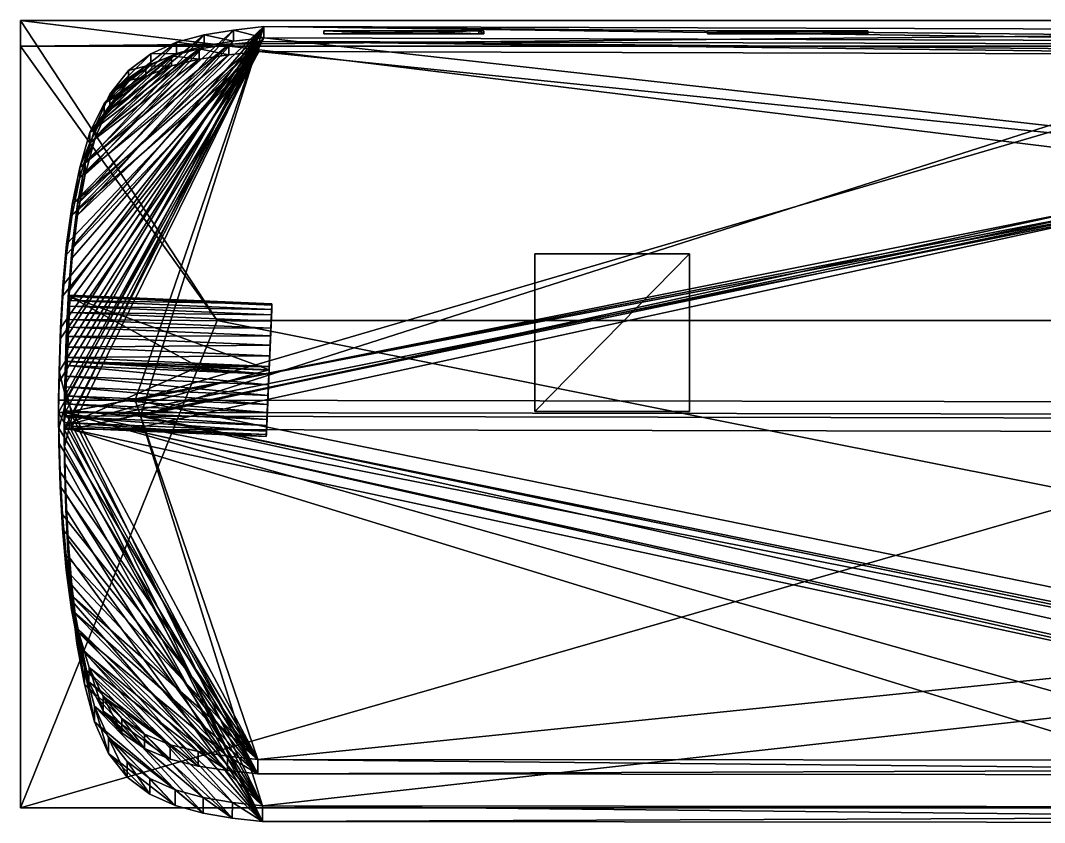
# Model space of a CAD drawing. Header units: inches. Extents: x -311 to 194, y -117 to 36.
# Drawn here: x -311 to -115.1, y -117.2 to 36.3 of the extents above; entities that cross this region are included whole.
import ezdxf

# ---------------------------------------------------------------- set-up
doc = ezdxf.new("R2010")
doc.units = ezdxf.units.IN
doc.header["$MEASUREMENT"] = 0
doc.layers.get('0').update_dxf_attribs({"true_color": 0xe4b899})

msp = doc.modelspace()

# ---------------------------------------------------------------- meshes
at = {"color": 201, "true_color": 0xd59ae5}
mesh = msp.add_polyface(dxfattribs=at)
corners = [(-303.59, -32.85, 231.72), (-303.59, -30.89, 57.73), (-303.72, -36.32, 57.67), (-303.73, -37.12, 116.53), (-303.73, -38.68, 231.65), (-303.31, -24.53, 231.81), (-303.31, -22.57, 57.82), (-302.86, -16.37, 231.91), (-302.86, -14.41, 57.92), (-302.15, -8.47, 231.99), (-302.15, -6.51, 58.01), (-301.11, -0.9, 232.08), (-301.11, 1.06, 58.09), (-299.65, 6.24, 232.16), (-299.65, 8.2, 58.17), (-297.68, 12.89, 232.23), (-297.68, 14.85, 58.25), (-294.95, 18.46, 232.3), (-294.95, 20.42, 58.31), (-291.35, 22.61, 232.34), (-291.35, 24.57, 58.36), (-287.03, 25.58, 232.38), (-287.03, 27.54, 58.39), (-302.2, -36.32, 57.67), (-282.12, 29.56, 58.41), (-276.78, 30.87, 58.43), (-271.15, 31.71, 58.44), (-265.37, 32.31, 58.44), (-282.12, 27.6, 232.4), (-276.78, 28.92, 232.42), (-310.97, 31.36, 218.57), (-310.97, -114.38, 228.45), (-273.36, -21.13, 287.74), (-310.97, 36.3, 228.45)]
mesh.append_faces([[corners[k] for k in face] for face in [(23, 1, 27, 23)]], dxfattribs={"vtx0": -1, "vtx1": -1, "vtx2": -1, "vtx3": -1, "color": 201})
mesh.append_faces([[corners[k] for k in face] for face in [(0, 2, 3, 0), (18, 22, 24, 18), (16, 24, 25, 16), (28, 17, 15, 28), (29, 15, 13, 29), (30, 31, 32, 30)]], dxfattribs={"vtx0": -1, "vtx2": -1, "vtx3": -1, "color": 201})
mesh.append_faces([[corners[k] for k in face] for face in [(0, 3, 4, 0), (30, 32, 33, 30)]], dxfattribs={"vtx0": -1, "vtx3": -1, "color": 201})
mesh.append_faces([[corners[k] for k in face] for face in [(16, 18, 24, 16), (14, 16, 25, 14), (12, 14, 26, 12), (10, 12, 27, 10), (8, 10, 27, 8), (6, 8, 27, 6), (1, 6, 27, 1)]], dxfattribs={"vtx1": -1, "vtx2": -1, "vtx3": -1, "color": 201})
mesh.append_faces([[corners[k] for k in face] for face in [(0, 1, 2, 0), (1, 0, 5, 1), (5, 6, 1, 5), (6, 5, 7, 6), (7, 8, 6, 7), (8, 7, 9, 8), (9, 10, 8, 9), (10, 9, 11, 10), (11, 12, 10, 11), (12, 11, 13, 12), (13, 14, 12, 13), (14, 13, 15, 14), (15, 16, 14, 15), (16, 15, 17, 16), (17, 18, 16, 17), (18, 17, 19, 18), (19, 20, 18, 19), (20, 19, 21, 20), (21, 22, 20, 21), (23, 2, 1, 23), (18, 20, 22, 18), (21, 19, 17, 21)]], dxfattribs={"vtx2": -1, "vtx3": -1, "color": 201})
mesh = msp.add_polyface(dxfattribs=at)
corners = [(-72.41, -0.84, 71.93), (-72.41, -0.44, 71.93), (-68.36, -0.44, 71.93), (-72.41, -0.84, 98.28), (-68.36, -0.84, 98.28), (-68.36, -0.44, 98.28), (-72.41, -0.44, 98.28), (-68.36, -0.84, 71.93), (-271.15, 29.75, 232.42), (-271.15, 31.71, 58.44), (-276.78, 30.87, 58.43), (-265.37, 30.35, 232.43), (-265.37, 32.31, 58.44), (-56.92, 29.77, 232.42), (-56.92, 30.43, 173.79), (-56.92, 31.73, 58.44), (-289.06, -36.34, 57.67), (-56.92, 10.2, 58.19), (-56.92, -36.76, 57.66), (-265.61, -107.84, 230.56), (-271.39, -107.22, 230.57), (-271.39, -104.46, 56.59), (-265.61, -105.08, 56.58), (-56.92, -86.51, 230.9), (-56.92, -39.12, 231.65), (-291.05, -38.7, 231.65), (-302.41, -38.68, 231.65), (-56.92, -108.01, 230.55), (-56.92, -87.2, 230.89), (-56.92, 8.24, 232.18), (-56.92, 8.93, 232.19), (-56.92, -107.08, 172.06), (-56.92, -105.24, 56.58), (-56.92, -83.74, 56.92), (-310.97, -114.38, 216.72), (-310.97, 31.36, 218.57), (194.03, 31.36, 218.57), (-310.97, -114.38, 228.45), (194.03, -114.38, 216.72), (-273.36, -21.13, 287.74), (194.03, -114.38, 228.45), (-310.97, 36.3, 228.45), (156.41, -21.13, 287.74), (194.03, 36.3, 228.45)]
mesh.append_faces([[corners[k] for k in face] for face in [(11, 26, 30, 11), (22, 16, 33, 22)]], dxfattribs={"vtx0": -1, "vtx1": -1, "vtx2": -1, "vtx3": -1, "color": 201})
mesh.append_faces([[corners[k] for k in face] for face in [(23, 25, 28, 23)]], dxfattribs={"vtx0": -1, "vtx1": -1, "vtx3": -1, "color": 201})
mesh.append_faces([[corners[k] for k in face] for face in [(12, 13, 14, 12), (16, 12, 15, 16), (16, 15, 17, 16), (26, 19, 27, 26), (26, 27, 28, 26), (26, 29, 30, 26), (31, 19, 22, 31)]], dxfattribs={"vtx0": -1, "vtx2": -1, "vtx3": -1, "color": 201})
mesh.append_faces([[corners[k] for k in face] for face in [(16, 17, 18, 16), (31, 22, 32, 31), (22, 33, 32, 22)]], dxfattribs={"vtx0": -1, "vtx3": -1, "color": 201})
mesh.append_faces([[corners[k] for k in face] for face in [(25, 26, 28, 25), (26, 25, 29, 26)]], dxfattribs={"vtx1": -1, "vtx2": -1, "vtx3": -1, "color": 201})
mesh.append_faces([[corners[k] for k in face] for face in [(15, 12, 14, 15), (13, 11, 30, 13)]], dxfattribs={"vtx1": -1, "vtx3": -1, "color": 201})
mesh.append_faces([[corners[k] for k in face] for face in [(0, 1, 2, 0), (3, 4, 5, 3), (5, 6, 3, 5), (0, 7, 4, 0), (1, 0, 3, 1), (3, 6, 1, 3), (8, 9, 10, 8), (9, 8, 11, 9), (11, 12, 9, 11), (12, 11, 13, 12), (19, 20, 21, 19), (21, 22, 19, 21), (23, 24, 25, 23), (25, 24, 29, 25), (31, 27, 19, 31), (16, 18, 33, 16), (34, 35, 36, 34), (37, 34, 38, 37), (39, 37, 40, 39), (41, 39, 42, 41), (35, 41, 43, 35)]], dxfattribs={"vtx2": -1, "vtx3": -1, "color": 201})
mesh = msp.add_polyface(dxfattribs=at)
corners = [(-68.36, -0.44, 71.93), (-68.36, -0.84, 71.93), (-72.41, -0.84, 71.93), (-68.36, -0.84, 98.28), (-72.41, -0.84, 98.28), (-68.36, -0.44, 98.28), (-72.41, -0.44, 71.93), (-72.41, -0.44, 98.28), (151.53, 30.35, 232.43), (157.31, 29.75, 232.42), (157.31, 31.71, 58.44), (151.53, 32.31, 58.44), (-56.92, 31.73, 58.44), (-56.92, 30.43, 173.79), (-56.92, 29.77, 232.42), (175.22, -36.34, 57.67), (-56.92, 10.2, 58.19), (-56.92, -36.76, 57.66), (157.55, -107.22, 230.57), (157.55, -104.46, 56.59), (163.18, -103.6, 56.6), (151.77, -107.84, 230.56), (151.77, -105.08, 56.58), (-56.92, -108.01, 230.55), (188.57, -38.68, 231.65), (-56.92, -87.2, 230.89), (177.21, -38.7, 231.65), (-56.92, -86.51, 230.9), (-56.92, -39.12, 231.65), (-56.92, 8.93, 232.19), (-56.92, 8.24, 232.18), (-56.92, -107.08, 172.06), (-56.92, -105.24, 56.58), (-56.92, -83.74, 56.92), (194.03, 31.36, 218.57), (194.03, -114.38, 216.72), (-310.97, -114.38, 216.72), (194.03, -114.38, 228.45), (-310.97, -114.38, 228.45), (156.41, -21.13, 287.74), (-273.36, -21.13, 287.74), (194.03, 36.3, 228.45), (-310.97, 36.3, 228.45), (-310.97, 31.36, 218.57)]
mesh.append_faces([[corners[k] for k in face] for face in [(8, 29, 24, 8), (33, 15, 22, 33)]], dxfattribs={"vtx0": -1, "vtx1": -1, "vtx2": -1, "vtx3": -1, "color": 201})
mesh.append_faces([[corners[k] for k in face] for face in [(11, 13, 14, 11), (25, 24, 26, 25), (30, 26, 24, 30), (31, 22, 21, 31)]], dxfattribs={"vtx0": -1, "vtx2": -1, "vtx3": -1, "color": 201})
mesh.append_faces([[corners[k] for k in face] for face in [(11, 14, 8, 11), (16, 15, 17, 16), (33, 22, 32, 33)]], dxfattribs={"vtx0": -1, "vtx3": -1, "color": 201})
mesh.append_faces([[corners[k] for k in face] for face in [(12, 11, 15, 12), (16, 12, 15, 16), (23, 21, 24, 23), (25, 23, 24, 25), (27, 25, 26, 27), (29, 30, 24, 29)]], dxfattribs={"vtx1": -1, "vtx2": -1, "vtx3": -1, "color": 201})
mesh.append_faces([[corners[k] for k in face] for face in [(28, 27, 26, 28), (23, 31, 21, 23)]], dxfattribs={"vtx1": -1, "vtx3": -1, "color": 201})
mesh.append_faces([[corners[k] for k in face] for face in [(0, 1, 2, 0), (3, 4, 2, 3), (1, 0, 5, 1), (5, 3, 1, 5), (0, 6, 7, 0), (7, 5, 0, 7), (8, 9, 10, 8), (10, 11, 8, 10), (11, 12, 13, 11), (18, 19, 20, 18), (19, 18, 21, 19), (21, 22, 19, 21), (8, 14, 29, 8), (30, 28, 26, 30), (31, 32, 22, 31), (33, 17, 15, 33), (34, 35, 36, 34), (35, 37, 38, 35), (37, 39, 40, 37), (39, 41, 42, 39), (41, 34, 43, 41)]], dxfattribs={"vtx2": -1, "vtx3": -1, "color": 201})
at = {"color": 234, "true_color": 0xb11b58}
mesh = msp.add_polyface(dxfattribs=at)
corners = [(-301.52, -16.27, 264.29), (-301.56, -17.3, 266.4), (-262.87, -17.93, 264.29), (-301.53, -16.52, 234.97), (-262.88, -18.19, 234.97), (-301.78, -15.59, 53.38), (-301.78, -17.71, 60.2), (-301.08, -9.14, 60.2), (-301.08, -7.01, 53.38), (-300.04, -0.92, 60.2), (-300.04, 1.2, 53.38), (-298.58, 6.83, 60.21), (-298.58, 8.96, 53.39), (-296.63, 14.04, 60.21), (-296.63, 16.17, 53.39), (-293.91, 20.09, 60.21), (-293.91, 22.22, 53.39), (-290.33, 24.6, 60.21), (-290.33, 26.72, 53.39), (-286.02, 27.82, 60.21), (-286.02, 29.95, 53.39), (-281.14, 30.01, 60.21), (-281.14, 32.14, 53.39), (-275.82, 31.44, 60.22), (-275.82, 33.56, 53.4), (-270.21, 32.35, 60.22), (-270.21, 34.47, 53.4), (-264.46, 33, 60.22), (-264.46, 35.12, 53.4), (-302.23, -24.44, 53.37), (-302.51, -33.47, 53.37), (-302.23, -26.57, 60.19), (-302.51, -35.6, 60.19), (-302.65, -41.92, 60.19), (-301.34, -41.93, 60.19)]
mesh.append_faces([[corners[k] for k in face] for face in [(16, 20, 22, 16), (14, 22, 24, 14), (12, 24, 26, 12), (10, 26, 28, 10), (21, 15, 13, 21), (23, 13, 11, 23), (25, 11, 9, 25), (27, 9, 7, 27), (27, 7, 6, 27), (27, 6, 31, 27), (27, 31, 32, 27), (27, 32, 33, 27), (27, 33, 34, 27)]], dxfattribs={"vtx0": -1, "vtx2": -1, "vtx3": -1, "color": 234})
mesh.append_faces([[corners[k] for k in face] for face in [(4, 0, 2, 4)]], dxfattribs={"vtx0": -1, "vtx3": -1, "color": 234})
mesh.append_faces([[corners[k] for k in face] for face in [(14, 16, 22, 14), (12, 14, 24, 12), (10, 12, 26, 10), (8, 10, 28, 8), (5, 8, 28, 5), (29, 5, 28, 29), (30, 29, 28, 30), (21, 19, 15, 21), (23, 21, 13, 23), (25, 23, 11, 25), (27, 25, 9, 27)]], dxfattribs={"vtx1": -1, "vtx2": -1, "vtx3": -1, "color": 234})
mesh.append_faces([[corners[k] for k in face] for face in [(0, 1, 2, 0), (3, 0, 4, 3)]], dxfattribs={"vtx1": -1, "vtx3": -1, "color": 234})
mesh.append_faces([[corners[k] for k in face] for face in [(5, 6, 7, 5), (7, 8, 5, 7), (8, 7, 9, 8), (9, 10, 8, 9), (10, 9, 11, 10), (11, 12, 10, 11), (12, 11, 13, 12), (13, 14, 12, 13), (14, 13, 15, 14), (15, 16, 14, 15), (16, 15, 17, 16), (17, 18, 16, 17), (18, 17, 19, 18), (19, 20, 18, 19), (20, 19, 21, 20), (21, 22, 20, 21), (22, 21, 23, 22), (23, 24, 22, 23), (24, 23, 25, 24), (25, 26, 24, 25), (26, 25, 27, 26), (27, 28, 26, 27), (16, 18, 20, 16), (19, 17, 15, 19)]], dxfattribs={"vtx2": -1, "vtx3": -1, "color": 234})
mesh = msp.add_polyface(dxfattribs=at)
corners = [(-280.86, -29.89, 275.18), (-263.45, -31.4, 275.12), (-263.42, -30.64, 275.18), (-302.1, -29.73, 275.12), (-263.54, -33.42, 274.87), (-302.07, -28.97, 275.18), (-302.07, -28.97, 274.7), (-263.39, -29.88, 275.13), (-301.95, -26.19, 274.88), (-302.04, -28.21, 275.13), (-263.3, -27.86, 274.88), (-301.86, -24.15, 274.33), (-263.21, -25.82, 274.33), (-301.78, -22.4, 273.34), (-263.14, -24.07, 273.34), (-301.72, -20.89, 271.97), (-263.07, -22.56, 271.97), (-301.66, -19.56, 270.31), (-263.01, -21.23, 270.31), (-301.61, -18.39, 268.43), (-262.96, -20.05, 268.43), (-301.56, -17.3, 266.4), (-262.92, -18.97, 266.4), (-262.87, -17.93, 264.29), (-302.06, -28.9, 233.97), (-301.53, -16.52, 234.97), (-276.95, -29.98, 233.97), (-302.07, -28.95, 261.29), (-302.07, -28.97, 272.24), (-302.07, -28.97, 271.86), (-302.07, -28.97, 272.68), (-302.07, -28.97, 273.53), (-302.07, -28.97, 273.12), (-302.07, -28.97, 274.04), (-263.42, -30.56, 233.97), (-262.88, -18.19, 234.97), (-302.07, -28.96, 271.32), (-301.52, -16.27, 264.29), (-302.23, -26.57, 60.19), (-302.23, -24.44, 53.37), (-302.51, -33.47, 53.37), (-301.78, -17.71, 60.2), (-301.78, -15.59, 53.38), (-301.12, -39.37, 53.37), (-264.46, 35.12, 53.4), (-288.04, -39.39, 53.37)]
mesh.append_faces([[corners[k] for k in face] for face in [(9, 19, 6, 9), (43, 40, 44, 43)]], dxfattribs={"vtx0": -1, "vtx1": -1, "vtx2": -1, "vtx3": -1, "color": 234})
mesh.append_faces([[corners[k] for k in face] for face in [(28, 21, 29, 28), (30, 21, 28, 30), (31, 19, 32, 31), (33, 19, 31, 33), (6, 19, 33, 6), (8, 17, 9, 8), (26, 25, 34, 26), (36, 37, 27, 36), (29, 21, 36, 29), (32, 19, 30, 32)]], dxfattribs={"vtx0": -1, "vtx1": -1, "vtx3": -1, "color": 234})
mesh.append_faces([[corners[k] for k in face] for face in [(9, 17, 19, 9), (8, 15, 17, 8), (8, 13, 15, 8), (27, 37, 25, 27), (36, 21, 37, 36), (30, 19, 21, 30)]], dxfattribs={"vtx0": -1, "vtx2": -1, "vtx3": -1, "color": 234})
mesh.append_faces([[corners[k] for k in face] for face in [(0, 1, 2, 0), (3, 4, 1, 3), (6, 3, 5, 6), (7, 0, 2, 7), (10, 9, 7, 10), (12, 8, 10, 12), (14, 11, 12, 14), (16, 13, 14, 16), (18, 15, 16, 18), (20, 17, 18, 20), (22, 19, 20, 22), (23, 21, 22, 23), (27, 25, 24, 27), (34, 25, 35, 34), (9, 6, 5, 9)]], dxfattribs={"vtx0": -1, "vtx3": -1, "color": 234})
mesh.append_faces([[corners[k] for k in face] for face in [(0, 5, 1, 0), (5, 0, 7, 5), (45, 43, 44, 45)]], dxfattribs={"vtx1": -1, "vtx2": -1, "vtx3": -1, "color": 234})
mesh.append_faces([[corners[k] for k in face] for face in [(8, 9, 10, 8), (11, 8, 12, 11), (13, 11, 14, 13), (15, 13, 16, 15), (17, 15, 18, 17), (19, 17, 20, 19), (21, 19, 22, 21), (24, 25, 26, 24), (11, 13, 8, 11), (9, 5, 7, 9)]], dxfattribs={"vtx1": -1, "vtx3": -1, "color": 234})
mesh.append_faces([[corners[k] for k in face] for face in [(5, 3, 1, 5), (38, 39, 40, 38), (39, 38, 41, 39), (41, 42, 39, 41)]], dxfattribs={"vtx2": -1, "vtx3": -1, "color": 234})
mesh = msp.add_polyface(dxfattribs=at)
corners = [(-212.57, -38.5, 257.06), (-212.57, -8.32, 257.06), (-183.04, -8.32, 257.06), (-183.04, -38.5, 257.06), (-212.57, -38.5, 317.57), (-183.04, -38.5, 317.57), (-183.04, -8.32, 317.57), (-212.57, -8.32, 317.57), (-179.56, 34.31, 223.89), (-179.56, 34.31, 144.1), (-179.56, 33.74, 144.1), (-179.56, 33.74, 223.89), (-163.75, 34.31, 124.6), (-163.75, 33.74, 124.6), (-149.87, 34.31, 145.16), (-149.87, 33.74, 145.16), (-148.94, 34.31, 223.74), (-148.94, 33.74, 223.74), (-237.17, 34.31, 124.6), (-223.29, 34.31, 145.16), (-223.29, 33.74, 145.16), (-237.17, 33.74, 124.6), (-222.36, 34.31, 223.74), (-222.36, 33.74, 223.74), (-252.97, 33.74, 223.89), (-110.07, 29.01, 265.33), (-109.7, -9.68, 236.01), (-110.07, -9.68, 265.33), (-264.46, 35.12, 53.4), (-264.46, 33, 60.22), (-56.98, 32.37, 60.22), (-56.98, 33.09, 57.92), (-288.04, -39.39, 53.37), (-56.98, 34.5, 53.4), (-56.98, 11.12, 53.39), (-56.98, -39.84, 53.37), (-56.98, -93.83, 60.16), (-56.98, -42.4, 60.19), (-290.02, -41.95, 60.19), (-301.34, -41.93, 60.19), (-264.71, -116.99, 60.14), (-56.98, -117.17, 60.14), (-56.98, -94.58, 60.16), (-56.98, 8.99, 60.21), (-56.98, 9.75, 60.21), (-56.98, -116.16, 57.85), (-264.71, -113.99, 53.32), (-56.98, -90.83, 53.34), (-56.98, -114.17, 53.32)]
mesh.append_faces([[corners[k] for k in face] for face in [(29, 39, 44, 29), (46, 32, 47, 46)]], dxfattribs={"vtx0": -1, "vtx1": -1, "vtx2": -1, "vtx3": -1, "color": 234})
mesh.append_faces([[corners[k] for k in face] for face in [(8, 14, 9, 8), (36, 38, 42, 36)]], dxfattribs={"vtx0": -1, "vtx1": -1, "vtx3": -1, "color": 234})
mesh.append_faces([[corners[k] for k in face] for face in [(28, 30, 31, 28), (32, 28, 33, 32), (32, 33, 34, 32), (39, 40, 41, 39), (39, 41, 42, 39), (39, 43, 44, 39), (45, 40, 46, 45)]], dxfattribs={"vtx0": -1, "vtx2": -1, "vtx3": -1, "color": 234})
mesh.append_faces([[corners[k] for k in face] for face in [(8, 10, 11, 8), (9, 13, 10, 9), (12, 15, 13, 12), (14, 17, 15, 14), (16, 11, 17, 16), (9, 14, 12, 9), (11, 15, 17, 11), (18, 20, 21, 18), (19, 23, 20, 19), (22, 24, 23, 22), (25, 26, 27, 25), (32, 34, 35, 32), (46, 47, 48, 46)]], dxfattribs={"vtx0": -1, "vtx3": -1, "color": 234})
mesh.append_faces([[corners[k] for k in face] for face in [(11, 10, 15, 11), (38, 39, 42, 38)]], dxfattribs={"vtx1": -1, "vtx2": -1, "vtx3": -1, "color": 234})
mesh.append_faces([[corners[k] for k in face] for face in [(0, 1, 2, 0), (2, 3, 0, 2), (4, 5, 6, 4), (6, 7, 4, 6), (0, 3, 5, 0), (5, 4, 0, 5), (3, 2, 6, 3), (6, 5, 3, 6), (2, 1, 7, 2), (7, 6, 2, 7), (1, 0, 4, 1), (4, 7, 1, 4), (8, 9, 10, 8), (9, 12, 13, 9), (12, 14, 15, 12), (14, 16, 17, 14), (16, 8, 11, 16), (8, 16, 14, 8), (10, 13, 15, 10), (18, 19, 20, 18), (19, 22, 23, 19), (28, 29, 30, 28), (36, 37, 38, 36), (38, 37, 43, 38), (32, 35, 47, 32)]], dxfattribs={"vtx2": -1, "vtx3": -1, "color": 234})
mesh = msp.add_polyface(dxfattribs=at)
corners = [(-252.97, 34.31, 223.89), (-252.97, 34.31, 144.1), (-252.97, 33.74, 144.1), (-252.97, 33.74, 223.89), (-237.17, 34.31, 124.6), (-237.17, 33.74, 124.6), (-222.36, 34.31, 223.74), (-223.29, 34.31, 145.16), (-223.29, 33.74, 145.16), (-222.36, 33.74, 223.74), (-263.95, -42.94, 234.92), (-263.42, -30.56, 233.97), (-263.42, -30.61, 261.29), (-263.92, -42.28, 266.35), (-263.42, -30.63, 271.86), (-263.42, -30.63, 272.24), (-263.42, -30.64, 272.68), (-263.88, -41.2, 268.39), (-263.42, -30.64, 273.12), (-263.42, -30.64, 273.53), (-263.42, -30.64, 274.04), (-263.42, -30.64, 274.7), (-263.83, -40.03, 270.27), (-263.45, -31.4, 275.12), (-263.54, -33.42, 274.87), (-263.77, -38.71, 271.94), (-263.7, -37.2, 273.31), (-263.63, -35.45, 274.31), (-263.42, -30.63, 271.32), (-263.97, -43.3, 264.24), (-263.42, -30.64, 275.18), (-262.88, -18.19, 234.97), (-262.92, -18.97, 266.4), (-262.96, -20.05, 268.43), (-263.01, -21.23, 270.31), (-263.39, -29.88, 275.13), (-263.3, -27.86, 274.88), (-263.07, -22.56, 271.97), (-263.14, -24.07, 273.34), (-263.21, -25.82, 274.33), (-262.87, -17.93, 264.29), (-301.34, -41.93, 60.19), (-290.02, -41.95, 60.19), (-56.98, 8.99, 60.21)]
mesh.append_faces([[corners[k] for k in face] for face in [(0, 7, 1, 0), (28, 10, 12, 28), (14, 29, 28, 14), (18, 13, 16, 18), (14, 32, 15, 14), (15, 32, 16, 15), (18, 33, 19, 18), (19, 33, 20, 19), (20, 33, 21, 20), (35, 34, 36, 35), (21, 33, 30, 21), (30, 33, 35, 30)]], dxfattribs={"vtx0": -1, "vtx1": -1, "vtx3": -1, "color": 234})
mesh.append_faces([[corners[k] for k in face] for face in [(13, 14, 15, 13), (13, 15, 16, 13), (17, 18, 19, 17), (17, 19, 20, 17), (17, 20, 21, 17), (22, 23, 24, 22), (17, 21, 30, 17), (17, 30, 23, 17), (31, 28, 12, 31), (40, 14, 28, 40), (32, 18, 16, 32)]], dxfattribs={"vtx0": -1, "vtx2": -1, "vtx3": -1, "color": 234})
mesh.append_faces([[corners[k] for k in face] for face in [(0, 2, 3, 0), (1, 5, 2, 1), (1, 7, 4, 1), (3, 8, 9, 3), (26, 24, 27, 26), (36, 38, 39, 36)]], dxfattribs={"vtx0": -1, "vtx3": -1, "color": 234})
mesh.append_faces([[corners[k] for k in face] for face in [(3, 2, 8, 3), (22, 17, 23, 22), (25, 22, 24, 25), (26, 25, 24, 26), (29, 10, 28, 29), (13, 29, 14, 13), (17, 13, 18, 17), (33, 34, 35, 33), (34, 37, 36, 34), (37, 38, 36, 37), (31, 40, 28, 31), (40, 32, 14, 40), (32, 33, 18, 32), (41, 42, 43, 41)]], dxfattribs={"vtx1": -1, "vtx2": -1, "vtx3": -1, "color": 234})
mesh.append_faces([[corners[k] for k in face] for face in [(11, 31, 12, 11)]], dxfattribs={"vtx1": -1, "vtx3": -1, "color": 234})
mesh.append_faces([[corners[k] for k in face] for face in [(0, 1, 2, 0), (1, 4, 5, 1), (6, 0, 3, 6), (0, 6, 7, 0), (2, 5, 8, 2), (10, 11, 12, 10)]], dxfattribs={"vtx2": -1, "vtx3": -1, "color": 234})
mesh = msp.add_polyface(dxfattribs=at)
corners = [(-102.21, 29.01, 275.4), (-103.96, 29.01, 274.4), (-103.96, -9.68, 274.4), (-102.21, -9.68, 275.4), (-105.47, 29.01, 273.03), (-105.47, -9.68, 273.03), (-106.79, 29.01, 271.36), (-106.79, -9.68, 271.36), (-107.96, 29.01, 269.48), (-107.96, -9.68, 269.48), (-109.04, 29.01, 267.44), (-109.04, -9.68, 267.44), (-110.07, 29.01, 265.33), (-110.07, -9.68, 265.33), (-109.7, 29.01, 236.01), (-109.7, -9.68, 236.01), (-97.32, 29.01, 235.06), (-97.32, 3.87, 235.06), (-97.37, 29.01, 262.38), (-97.39, 29.01, 273.33), (-97.39, 29.01, 272.95), (-97.39, 29.01, 273.77), (-97.39, 29.01, 274.62), (-97.39, 29.01, 274.21), (-97.39, 29.01, 275.13), (-97.39, 29.01, 275.8), (-98.16, 29.01, 276.21), (-100.17, 29.01, 275.96), (-97.32, -9.68, 235.06), (-97.37, -9.68, 262.38), (-97.39, -9.68, 272.95), (-97.39, -9.68, 273.33), (-97.39, -9.68, 273.77), (-97.39, -9.68, 274.21), (-97.39, -9.68, 274.62), (-97.39, -9.68, 275.13), (-97.39, -9.68, 275.8), (-98.16, -9.68, 276.21), (-100.17, -9.68, 275.96), (-97.39, 29.01, 272.41), (-97.39, -9.68, 272.41), (-97.39, -9.68, 276.28), (-109.7, -30.79, 236.01), (-97.37, -30.79, 262.38), (-97.32, -30.79, 235.06), (-56.98, 34.5, 53.4), (-264.46, 35.12, 53.4), (-56.98, 33.09, 57.92), (-56.98, 32.37, 60.22), (-264.46, 33, 60.22), (-56.98, 9.75, 60.21)]
mesh.append_faces([[corners[k] for k in face] for face in [(8, 26, 25, 8)]], dxfattribs={"vtx0": -1, "vtx1": -1, "vtx2": -1, "vtx3": -1, "color": 234})
mesh.append_faces([[corners[k] for k in face] for face in [(6, 26, 8, 6), (4, 27, 6, 4), (1, 27, 4, 1), (12, 18, 14, 12), (10, 39, 12, 10), (8, 21, 10, 8)]], dxfattribs={"vtx0": -1, "vtx1": -1, "vtx3": -1, "color": 234})
mesh.append_faces([[corners[k] for k in face] for face in [(10, 19, 20, 10), (10, 21, 19, 10), (8, 22, 23, 8), (8, 24, 22, 8), (8, 25, 24, 8), (6, 27, 26, 6), (11, 30, 31, 11), (11, 31, 32, 11), (9, 33, 34, 9), (9, 34, 35, 9), (9, 35, 36, 9), (7, 37, 38, 7), (14, 17, 28, 14), (12, 39, 18, 12), (10, 20, 39, 10), (8, 23, 21, 8), (9, 36, 41, 9), (9, 41, 37, 9)]], dxfattribs={"vtx0": -1, "vtx2": -1, "vtx3": -1, "color": 234})
mesh.append_faces([[corners[k] for k in face] for face in [(0, 2, 3, 0), (1, 5, 2, 1), (4, 7, 5, 4), (6, 9, 7, 6), (8, 11, 9, 8), (10, 13, 11, 10), (14, 18, 16, 14), (14, 28, 15, 14), (42, 43, 44, 42)]], dxfattribs={"vtx0": -1, "vtx3": -1, "color": 234})
mesh.append_faces([[corners[k] for k in face] for face in [(7, 9, 37, 7), (5, 7, 38, 5), (2, 5, 38, 2), (13, 15, 40, 13), (11, 13, 30, 11), (9, 11, 33, 9)]], dxfattribs={"vtx1": -1, "vtx2": -1, "vtx3": -1, "color": 234})
mesh.append_faces([[corners[k] for k in face] for face in [(45, 46, 47, 45), (48, 49, 50, 48)]], dxfattribs={"vtx1": -1, "vtx3": -1, "color": 234})
mesh.append_faces([[corners[k] for k in face] for face in [(0, 1, 2, 0), (1, 4, 5, 1), (4, 6, 7, 4), (6, 8, 9, 6), (8, 10, 11, 8), (10, 12, 13, 10), (12, 14, 15, 12), (14, 16, 17, 14), (15, 28, 29, 15)]], dxfattribs={"vtx2": -1, "vtx3": -1, "color": 234})
at = {"color": 201, "true_color": 0xd59ae5}
mesh = msp.add_polyface(dxfattribs=at)
corners = [(-303.72, -36.32, 57.67), (-303.61, -41.74, 57.58), (-303.62, -44.51, 231.56), (-303.73, -37.12, 116.53), (-303.73, -38.68, 231.65), (-303.36, -52.83, 231.43), (-303.36, -50.07, 57.45), (-302.94, -60.99, 231.3), (-302.93, -58.22, 57.32), (-302.26, -68.89, 231.17), (-302.26, -66.13, 57.2), (-301.24, -76.46, 231.05), (-301.24, -73.7, 57.08), (-299.81, -83.62, 230.94), (-299.81, -80.85, 56.96), (-297.87, -90.26, 230.83), (-297.86, -87.5, 56.86), (-295.16, -95.85, 230.75), (-295.15, -93.08, 56.77), (-291.57, -100.01, 230.68), (-291.57, -97.25, 56.7), (-287.25, -103, 230.63), (-287.25, -100.23, 56.65), (-282.36, -105.04, 230.6), (-277.02, -106.37, 230.58), (-271.39, -107.22, 230.57), (-265.61, -107.84, 230.56), (-302.41, -38.68, 231.65), (-282.35, -102.27, 56.62), (-277.02, -103.6, 56.6), (-302.2, -36.32, 57.67), (-310.97, 31.36, 218.57), (-310.97, -114.38, 216.72), (-310.97, -114.38, 228.45)]
mesh.append_faces([[corners[k] for k in face] for face in [(17, 21, 23, 17), (15, 23, 24, 15), (28, 18, 16, 28), (29, 16, 14, 29)]], dxfattribs={"vtx0": -1, "vtx2": -1, "vtx3": -1, "color": 201})
mesh.append_faces([[corners[k] for k in face] for face in [(3, 2, 4, 3)]], dxfattribs={"vtx0": -1, "vtx3": -1, "color": 201})
mesh.append_faces([[corners[k] for k in face] for face in [(3, 0, 2, 3), (15, 17, 23, 15), (13, 15, 24, 13), (11, 13, 25, 11), (9, 11, 26, 9), (7, 9, 26, 7), (5, 7, 26, 5), (2, 5, 26, 2), (4, 2, 26, 4), (27, 4, 26, 27)]], dxfattribs={"vtx1": -1, "vtx2": -1, "vtx3": -1, "color": 201})
mesh.append_faces([[corners[k] for k in face] for face in [(0, 1, 2, 0), (5, 2, 1, 5), (1, 6, 5, 1), (7, 5, 6, 7), (6, 8, 7, 6), (9, 7, 8, 9), (8, 10, 9, 8), (11, 9, 10, 11), (10, 12, 11, 10), (13, 11, 12, 13), (12, 14, 13, 12), (15, 13, 14, 15), (14, 16, 15, 14), (17, 15, 16, 17), (16, 18, 17, 16), (19, 17, 18, 19), (18, 20, 19, 18), (21, 19, 20, 21), (20, 22, 21, 20), (17, 19, 21, 17), (22, 20, 18, 22), (1, 0, 30, 1), (31, 32, 33, 31)]], dxfattribs={"vtx2": -1, "vtx3": -1, "color": 201})
mesh = msp.add_polyface(dxfattribs=at)
corners = [(-287.03, 27.54, 58.39), (-287.03, 25.58, 232.38), (-282.12, 27.6, 232.4), (-282.12, 29.56, 58.41), (-276.78, 28.92, 232.42), (-276.78, 30.87, 58.43), (-271.15, 29.75, 232.42), (-299.65, 8.2, 58.17), (-271.15, 31.71, 58.44), (-301.11, 1.06, 58.09), (-265.37, 32.31, 58.44), (-289.06, -36.34, 57.67), (-302.2, -36.32, 57.67), (-282.36, -105.04, 230.6), (-287.25, -103, 230.63), (-287.25, -100.23, 56.65), (-282.35, -102.27, 56.62), (-277.02, -106.37, 230.58), (-277.02, -103.6, 56.6), (-271.39, -107.22, 230.57), (-271.39, -104.46, 56.59), (-299.81, -83.62, 230.94), (-301.24, -76.46, 231.05), (-265.61, -107.84, 230.56), (-294.95, 18.46, 232.3), (-297.68, 12.89, 232.23), (-299.65, 6.24, 232.16), (-301.11, -0.9, 232.08), (-265.37, 30.35, 232.43), (-302.15, -8.47, 231.99), (-302.86, -16.37, 231.91), (-303.31, -24.53, 231.81), (-303.59, -32.85, 231.72), (-303.73, -38.68, 231.65), (-302.41, -38.68, 231.65), (-295.15, -93.08, 56.77), (-297.86, -87.5, 56.86), (-299.81, -80.85, 56.96), (-301.24, -73.7, 57.08), (-265.61, -105.08, 56.58), (-302.26, -66.13, 57.2), (-302.93, -58.22, 57.32), (-303.36, -50.07, 57.45), (-303.61, -41.74, 57.58)]
mesh.append_faces([[corners[k] for k in face] for face in [(39, 43, 12, 39)]], dxfattribs={"vtx0": -1, "vtx1": -1, "vtx2": -1, "vtx3": -1, "color": 201})
mesh.append_faces([[corners[k] for k in face] for face in [(7, 5, 8, 7), (9, 8, 10, 9), (21, 17, 19, 21), (22, 19, 23, 22), (6, 26, 27, 6), (28, 27, 29, 28), (28, 29, 30, 28), (28, 30, 31, 28), (28, 31, 32, 28), (28, 32, 33, 28), (28, 33, 34, 28), (20, 37, 38, 20), (39, 38, 40, 39), (39, 40, 41, 39), (39, 41, 42, 39), (39, 42, 43, 39), (39, 12, 11, 39)]], dxfattribs={"vtx0": -1, "vtx2": -1, "vtx3": -1, "color": 201})
mesh.append_faces([[corners[k] for k in face] for face in [(11, 12, 10, 11), (2, 1, 24, 2), (4, 2, 25, 4), (6, 4, 26, 6), (28, 6, 27, 28), (16, 15, 35, 16), (18, 16, 36, 18), (20, 18, 37, 20), (39, 20, 38, 39)]], dxfattribs={"vtx1": -1, "vtx2": -1, "vtx3": -1, "color": 201})
mesh.append_faces([[corners[k] for k in face] for face in [(0, 1, 2, 0), (2, 3, 0, 2), (3, 2, 4, 3), (4, 5, 3, 4), (5, 4, 6, 5), (13, 14, 15, 13), (15, 16, 13, 15), (17, 13, 16, 17), (16, 18, 17, 16), (19, 17, 18, 19), (18, 20, 19, 18)]], dxfattribs={"vtx2": -1, "vtx3": -1, "color": 201})
at = {"color": 234, "true_color": 0xb11b58}
mesh = msp.add_polyface(dxfattribs=at)
corners = [(-302.1, -29.73, 275.12), (-302.19, -31.75, 274.87), (-263.54, -33.42, 274.87), (-302.28, -33.79, 274.31), (-263.63, -35.45, 274.31), (-302.35, -35.53, 273.31), (-263.7, -37.2, 273.31), (-302.42, -37.04, 271.94), (-263.77, -38.71, 271.94), (-302.47, -38.36, 270.27), (-263.83, -40.03, 270.27), (-302.52, -39.53, 268.39), (-263.88, -41.2, 268.39), (-302.57, -40.61, 266.35), (-263.92, -42.28, 266.35), (-302.62, -41.64, 264.24), (-263.97, -43.3, 264.24), (-302.6, -41.27, 234.92), (-263.95, -42.94, 234.92), (-302.06, -28.9, 233.97), (-276.95, -29.98, 233.97), (-302.07, -28.95, 261.29), (-302.07, -28.97, 272.24), (-302.07, -28.97, 271.86), (-302.07, -28.97, 272.68), (-302.07, -28.97, 273.53), (-302.07, -28.97, 273.12), (-302.07, -28.97, 274.04), (-302.07, -28.97, 274.7), (-263.42, -30.56, 233.97), (-302.07, -28.96, 271.32), (-302.51, -35.6, 60.19), (-302.51, -33.47, 53.37), (-302.64, -39.36, 53.37), (-302.64, -40.23, 55.67), (-302.65, -41.92, 60.19), (-302.23, -26.57, 60.19), (-301.12, -39.37, 53.37), (-302.53, -45.25, 53.36), (-302.53, -48.25, 60.18), (-302.28, -57.29, 60.18), (-302.28, -54.29, 53.36), (-301.85, -63.14, 53.35), (-301.86, -66.14, 60.17), (-301.34, -41.93, 60.19), (-264.71, -116.99, 60.14)]
mesh.append_faces([[corners[k] for k in face] for face in [(11, 0, 28, 11)]], dxfattribs={"vtx0": -1, "vtx1": -1, "vtx2": -1, "vtx3": -1, "color": 234})
mesh.append_faces([[corners[k] for k in face] for face in [(9, 0, 11, 9), (7, 1, 9, 7), (5, 1, 7, 5), (15, 21, 17, 15), (13, 30, 15, 13), (11, 24, 13, 11)]], dxfattribs={"vtx0": -1, "vtx1": -1, "vtx3": -1, "color": 234})
mesh.append_faces([[corners[k] for k in face] for face in [(13, 22, 23, 13), (13, 24, 22, 13), (11, 25, 26, 11), (11, 27, 25, 11), (11, 28, 27, 11), (9, 1, 0, 9), (17, 20, 29, 17), (15, 30, 21, 15), (13, 23, 30, 13), (11, 26, 24, 11), (31, 33, 34, 31)]], dxfattribs={"vtx0": -1, "vtx2": -1, "vtx3": -1, "color": 234})
mesh.append_faces([[corners[k] for k in face] for face in [(1, 4, 2, 1), (3, 6, 4, 3), (5, 8, 6, 5), (7, 10, 8, 7), (9, 12, 10, 9), (11, 14, 12, 11), (13, 16, 14, 13), (15, 18, 16, 15), (17, 21, 19, 17), (17, 29, 18, 17), (31, 34, 35, 31), (34, 39, 35, 34)]], dxfattribs={"vtx0": -1, "vtx3": -1, "color": 234})
mesh.append_faces([[corners[k] for k in face] for face in [(34, 33, 39, 34), (44, 35, 45, 44)]], dxfattribs={"vtx1": -1, "vtx2": -1, "vtx3": -1, "color": 234})
mesh.append_faces([[corners[k] for k in face] for face in [(0, 1, 2, 0), (1, 3, 4, 1), (3, 5, 6, 3), (5, 7, 8, 5), (7, 9, 10, 7), (9, 11, 12, 9), (11, 13, 14, 11), (13, 15, 16, 13), (15, 17, 18, 15), (17, 19, 20, 17), (5, 3, 1, 5), (31, 32, 33, 31), (32, 31, 36, 32), (37, 33, 32, 37), (33, 38, 39, 33), (40, 39, 38, 40), (38, 41, 40, 38), (41, 42, 43, 41), (38, 33, 37, 38)]], dxfattribs={"vtx2": -1, "vtx3": -1, "color": 234})
mesh = msp.add_polyface(dxfattribs=at)
corners = [(-102.21, -102.5, 275.4), (-103.96, -30.79, 274.4), (-103.96, -102.5, 274.4), (-102.21, -30.79, 275.4), (-105.47, -30.79, 273.03), (-105.47, -102.5, 273.03), (-106.79, -30.79, 271.36), (-106.79, -102.5, 271.36), (-107.96, -30.79, 269.48), (-107.96, -102.5, 269.48), (-109.04, -30.79, 267.44), (-109.04, -102.5, 267.44), (-110.07, -30.79, 265.33), (-110.07, -102.5, 265.33), (-109.7, -30.79, 236.01), (-109.7, -102.5, 236.01), (-97.32, -55.9, 235.06), (-97.32, -102.5, 235.06), (-97.37, -102.5, 262.38), (-97.39, -102.5, 272.95), (-97.39, -102.5, 273.33), (-97.39, -102.5, 273.77), (-97.39, -102.5, 274.21), (-97.39, -102.5, 274.62), (-97.39, -102.5, 275.13), (-97.39, -102.5, 275.8), (-98.16, -102.5, 276.21), (-100.17, -102.5, 275.96), (-97.39, -30.79, 273.33), (-97.39, -30.79, 272.95), (-97.39, -30.79, 273.77), (-97.39, -30.79, 274.62), (-97.39, -30.79, 274.21), (-97.39, -30.79, 275.13), (-97.39, -30.79, 275.8), (-98.16, -30.79, 276.21), (-100.17, -30.79, 275.96), (-97.32, -30.79, 235.06), (-97.39, -102.5, 272.41), (-97.39, -30.79, 272.41), (-97.39, -30.79, 276.28), (-56.98, -116.16, 57.85), (-56.98, -117.17, 60.14), (-264.71, -116.99, 60.14), (-264.71, -113.99, 53.32), (-56.98, -114.17, 53.32)]
mesh.append_faces([[corners[k] for k in face] for face in [(9, 25, 26, 9)]], dxfattribs={"vtx0": -1, "vtx1": -1, "vtx2": -1, "vtx3": -1, "color": 234})
mesh.append_faces([[corners[k] for k in face] for face in [(6, 35, 8, 6), (4, 36, 6, 4), (1, 36, 4, 1), (12, 39, 14, 12), (10, 29, 12, 10), (8, 32, 10, 8)]], dxfattribs={"vtx0": -1, "vtx1": -1, "vtx3": -1, "color": 234})
mesh.append_faces([[corners[k] for k in face] for face in [(11, 19, 20, 11), (11, 20, 21, 11), (9, 22, 23, 9), (9, 23, 24, 9), (9, 24, 25, 9), (7, 26, 27, 7), (10, 28, 29, 10), (10, 30, 28, 10), (8, 31, 32, 8), (8, 33, 31, 8), (8, 34, 33, 8), (6, 36, 35, 6), (15, 37, 16, 15), (13, 18, 38, 13), (11, 38, 19, 11), (9, 21, 22, 9), (8, 40, 34, 8), (8, 35, 40, 8)]], dxfattribs={"vtx0": -1, "vtx2": -1, "vtx3": -1, "color": 234})
mesh.append_faces([[corners[k] for k in face] for face in [(0, 1, 2, 0), (2, 4, 5, 2), (5, 6, 7, 5), (7, 8, 9, 7), (9, 10, 11, 9), (11, 12, 13, 11), (13, 14, 15, 13), (15, 16, 17, 15), (41, 44, 45, 41)]], dxfattribs={"vtx0": -1, "vtx3": -1, "color": 234})
mesh.append_faces([[corners[k] for k in face] for face in [(7, 9, 26, 7), (5, 7, 27, 5), (2, 5, 27, 2), (13, 15, 18, 13), (11, 13, 38, 11), (9, 11, 21, 9)]], dxfattribs={"vtx1": -1, "vtx2": -1, "vtx3": -1, "color": 234})
mesh.append_faces([[corners[k] for k in face] for face in [(0, 3, 1, 0), (2, 1, 4, 2), (5, 4, 6, 5), (7, 6, 8, 7), (9, 8, 10, 9), (11, 10, 12, 11), (13, 12, 14, 13), (15, 17, 18, 15), (15, 14, 37, 15), (41, 42, 43, 41)]], dxfattribs={"vtx2": -1, "vtx3": -1, "color": 234})
mesh = msp.add_polyface(dxfattribs=at)
corners = [(-301.86, -66.14, 60.17), (-302.28, -57.29, 60.18), (-302.28, -54.29, 53.36), (-301.18, -74.72, 60.17), (-301.85, -63.14, 53.35), (-301.18, -71.72, 53.35), (-300.17, -82.93, 60.16), (-300.17, -79.93, 53.34), (-298.74, -90.69, 60.16), (-298.74, -87.69, 53.34), (-296.81, -97.91, 60.15), (-296.81, -94.91, 53.33), (-294.11, -103.97, 60.15), (-294.11, -100.97, 53.33), (-290.54, -108.49, 60.15), (-290.54, -105.49, 53.33), (-286.25, -111.73, 60.15), (-286.25, -108.73, 53.33), (-281.37, -113.94, 60.14), (-281.37, -110.94, 53.32), (-276.06, -115.39, 60.14), (-276.06, -112.39, 53.32), (-270.46, -116.32, 60.14), (-270.45, -113.32, 53.32), (-264.71, -116.99, 60.14), (-264.71, -113.99, 53.32), (-302.53, -48.25, 60.18), (-302.65, -41.92, 60.19), (-302.53, -45.25, 53.36), (-301.12, -39.37, 53.37), (-288.04, -39.39, 53.37)]
mesh.append_faces([[corners[k] for k in face] for face in [(25, 28, 29, 25)]], dxfattribs={"vtx0": -1, "vtx1": -1, "vtx2": -1, "vtx3": -1, "color": 234})
mesh.append_faces([[corners[k] for k in face] for face in [(12, 16, 18, 12), (10, 18, 20, 10), (8, 20, 22, 8), (6, 22, 24, 6), (19, 13, 11, 19), (21, 11, 9, 21), (23, 9, 7, 23), (25, 7, 5, 25), (25, 5, 4, 25), (25, 4, 2, 25), (25, 2, 28, 25), (25, 29, 30, 25)]], dxfattribs={"vtx0": -1, "vtx2": -1, "vtx3": -1, "color": 234})
mesh.append_faces([[corners[k] for k in face] for face in [(10, 12, 18, 10), (8, 10, 20, 8), (6, 8, 22, 6), (3, 6, 24, 3), (0, 3, 24, 0), (1, 0, 24, 1), (26, 1, 24, 26), (27, 26, 24, 27), (19, 17, 13, 19), (21, 19, 11, 21), (23, 21, 9, 23), (25, 23, 7, 25)]], dxfattribs={"vtx1": -1, "vtx2": -1, "vtx3": -1, "color": 234})
mesh.append_faces([[corners[k] for k in face] for face in [(0, 1, 2, 0), (3, 0, 4, 3), (4, 5, 3, 4), (6, 3, 5, 6), (5, 7, 6, 5), (8, 6, 7, 8), (7, 9, 8, 7), (10, 8, 9, 10), (9, 11, 10, 9), (12, 10, 11, 12), (11, 13, 12, 11), (14, 12, 13, 14), (13, 15, 14, 13), (16, 14, 15, 16), (15, 17, 16, 15), (18, 16, 17, 18), (17, 19, 18, 17), (20, 18, 19, 20), (19, 21, 20, 19), (22, 20, 21, 22), (21, 23, 22, 21), (24, 22, 23, 24), (23, 25, 24, 23), (12, 14, 16, 12), (17, 15, 13, 17)]], dxfattribs={"vtx2": -1, "vtx3": -1, "color": 234})

doc.saveas('drawing.dxf')
